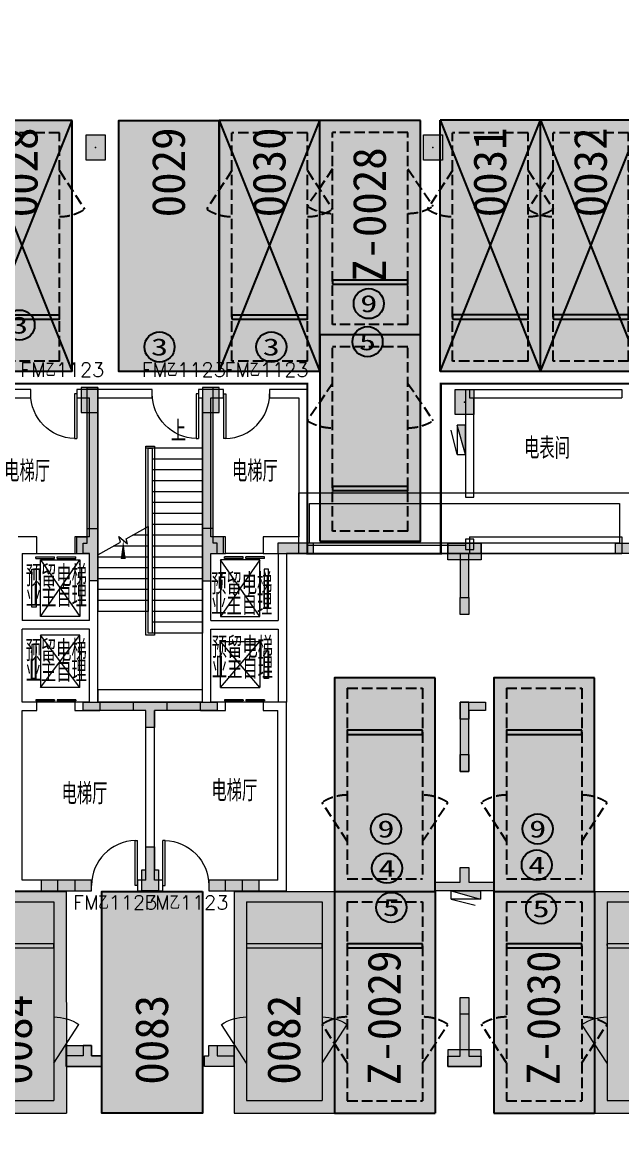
# Model space of a CAD drawing. Extents: x -264757 to 86229, y 4049843 to 4347093.
# Drawn here: x -87238 to -72938, y 4272230 to 4298849 of the extents above; entities that cross this region are included whole.
import ezdxf
from ezdxf.enums import TextEntityAlignment as Align

# ---------------------------------------------------------------- set-up
doc = ezdxf.new("R2010")
doc.units = 0
doc.header["$LTSCALE"] = 1000
doc.header["$MEASUREMENT"] = 0
doc.linetypes.add('AX-01DK-PB01$1$A-001-车位参照B1$0$A-001-车位参照B1$0$A-001-车位参照B1$0$A-H4-001-基本图形$0$A-001-车位B1$0$DASH', pattern=[0.35, 0.25, -0.1])
doc.linetypes.add('DASH', pattern=[0.35, 0.25, -0.1])
for name, color, linetype in [('AX-01DK-PB01$0$A-2-Text', 8, 'Continuous'), ('不利因素1-紧邻消火栓', 7, 'Continuous'), ('不利因素3-紧邻房间出入口', 7, 'Continuous'), ('不利因素4-紧邻行车坡道', 7, 'Continuous'), ('不利因素5-单面靠墙', 7, 'Continuous'), ('不可售车位', 255, 'Continuous'), ('大车位', 7, 'Continuous'), ('子母车位', 7, 'Continuous'), ('普通车位', 7, 'Continuous')]:
    doc.layers.add(name, color=color, linetype=linetype)
doc.layers.add('AX-01DK-PB01$0$AX-001DK-01-PB01-02$0$A-3-WinF(Text)', color=8, linetype='Continuous', plot=False)
doc.layers.add('无关图层', color=8, linetype='Continuous', lineweight=0)
doc.layers.add('车位归属楼栋范围线', color=7, linetype='Continuous', true_color=0x19e6c7)
doc.styles.add('AX-01DK-PB01$0$_TCH_DIM', font='SIMPLEX', dxfattribs={"bigfont": 'GBCBIG'})
doc.styles.add('AX-01DK-PB01$0$AX-001DK-01-PB01-02$0$_TCH_WINDOW', font='SIMPLEX', dxfattribs={"bigfont": 'GBCBIG'})
doc.styles.add('AX-01DK-PB01$0$Standard', font='gbenor.shx', dxfattribs={"bigfont": 'gbcbig.shx'})
doc.styles.add('AX-01DK-PB01$1$AX-001DK-01-PB01-02$0$Standard', font='gbenor.shx', dxfattribs={"bigfont": 'gbcbig.shx'})
doc.styles.add('AX-ACK-BIANH1$0$黑体', font='simhei.ttf')
doc.styles.add('SX-ACK-PB01-WNC-ALL$0$黑体', font='simhei.ttf')
doc.styles.add('黑体', font='simhei.ttf')

# ---------------------------------------------------------------- blocks, each defined once
blk = doc.blocks.new('A$C7e5eb487')
at = {"layer": '普通车位', "true_color": 0xf18f8e}
h = blk.add_hatch(color=11, dxfattribs=at)
h.dxf.hatch_style = 1
h.paths.add_polyline_path([(2400, 0), (2400, -5300), (0, -5300), (0, 0)])
blk = doc.blocks.new('普通车位')
at = {"layer": '无关图层'}
for p, q in [((-2.253, 3.186), (0.077, 3.764)), ((1.352, -1.38), (0.077, 3.764)), ((-1.889, 2.967), (-0.142, 3.4)), ((1.001, -1.21), (-0.142, 3.4)), ((-0.977, -1.958), (-2.253, 3.186)), ((-0.746, -1.643), (-1.889, 2.967)), ((-0.746, -1.643), (1.001, -1.21)), ((-0.977, -1.958), (1.352, -1.38))]:
    blk.add_line(p, q, dxfattribs=at)
for points in [[(0.074, 2.527), (0.879, 1.777)], [(-1.673, 2.094), (-2.033, 1.054)]]:
    blk.add_lwpolyline(points, dxfattribs=at)
blk.add_lwpolyline([(0.76, -0.239), (-0.987, -0.673), (-1.011, -0.575), (0.736, -0.142)], close=True, dxfattribs=at)
for centre, start, end in [((0.074, 2.527), 283.9287, 316.9845), ((-1.673, 2.094), 250.873, 283.9287)]:
    blk.add_arc(centre, 1.1, start, end, dxfattribs=at)
at = {"layer": '普通车位', "xscale": -0.0009999999999999812, "yscale": 0.0009999999999999812, "zscale": 0.0009999999999999812, "rotation": 13.92873520577783}
blk.add_blockref('A$C7e5eb487', (0.077, 3.764), dxfattribs=at)
blk = doc.blocks.new('A$C741380cb')
at = {"layer": '子母车位', "true_color": 0x0617f9}
h = blk.add_hatch(color=5, dxfattribs=at)
h.dxf.hatch_style = 1
h.paths.add_polyline_path([(2400, 0), (2400, -10400), (0, -10400), (0, 0)])
blk = doc.blocks.new('子母车位1')
at = {"layer": '子母车位', "color": 8, "linetype": 'AX-01DK-PB01$1$A-001-车位参照B1$0$A-001-车位参照B1$0$A-001-车位参照B1$0$A-H4-001-基本图形$0$A-001-车位B1$0$DASH'}
for p, q in [((330318, -478521), (332118, -478521)), ((330318, -478521), (330318, -483071, 0)), ((332118, -478521), (332118, -483071, 0)), ((330318, -483071, 0), (332118, -483071, 0)), ((330318, -483621, 0), (332118, -483621, 0)), ((330318, -483621, 0), (330318, -488371)), ((332118, -483621, 0), (332118, -488371)), ((330318, -488371), (332118, -488371))]:
    blk.add_line(p, q, dxfattribs=at)
at = {"layer": '子母车位', "color": 83}
for p, q in [((330018, -483371, 0), (330018, -488671)), ((330018, -483371, 0), (332418, -483371, 0)), ((332418, -483371, 0), (332418, -488671)), ((330018, -488671), (332418, -488671))]:
    blk.add_line(p, q, dxfattribs=at)
blk.add_lwpolyline([(332418, -478271), (330018, -478271), (330018, -483371), (332418, -483371)], close=True, dxfattribs=at)
at = {"layer": '子母车位'}
blk.add_lwpolyline([(332118, -479521), (330318, -479521), (330318, -479621), (332118, -479621)], close=True, dxfattribs=at)
at = {"layer": '子母车位', "linetype": 'AX-01DK-PB01$1$A-001-车位参照B1$0$A-001-车位参照B1$0$A-001-车位参照B1$0$A-H4-001-基本图形$0$A-001-车位B1$0$DASH'}
for points in [[(330318, -482171), (329718, -481249)], [(332118, -482171), (332718, -481249)]]:
    blk.add_lwpolyline(points, dxfattribs=at)
at = {"layer": '子母车位', "elevation": 0}
blk.add_lwpolyline([(332118, -484621), (330318, -484621), (330318, -484721), (332118, -484721)], close=True, dxfattribs=at)
at = {"layer": '子母车位', "linetype": 'AX-01DK-PB01$1$A-001-车位参照B1$0$A-001-车位参照B1$0$A-001-车位参照B1$0$A-H4-001-基本图形$0$A-001-车位B1$0$DASH', "elevation": 0}
for points in [[(330318, -487471), (329718, -486549)], [(332118, -487471), (332718, -486549)]]:
    blk.add_lwpolyline(points, dxfattribs=at)
at = {"layer": '子母车位', "linetype": 'AX-01DK-PB01$1$A-001-车位参照B1$0$A-001-车位参照B1$0$A-001-车位参照B1$0$A-H4-001-基本图形$0$A-001-车位B1$0$DASH'}
for centre, start, end in [((330318, -482171, 0), 89.9997, 123.0554), ((332118, -482171, 0), 56.9439, 89.9997), ((330318, -487471), 89.9997, 123.0554), ((332118, -487471), 56.9439, 89.9997)]:
    blk.add_arc(centre, 1100, start, end, dxfattribs=at)
at = {"layer": '子母车位', "rotation": 179.9996583709065}
blk.add_blockref('A$C741380cb', (332418, -488671), dxfattribs=at)
blk = doc.blocks.new('子母车位2')
at = {"layer": '子母车位', "xscale": 1.000000693082614, "yscale": 0.9664691433954647, "rotation": 180.0003416290934}
blk.add_blockref('子母车位1', (332421, -475033, 0), dxfattribs=at)
blk = doc.blocks.new('大车位1')
at = {"layer": '大车位', "true_color": 0xe806f9}
h = blk.add_hatch(color=6, dxfattribs=at)
h.dxf.hatch_style = 1
h.paths.add_polyline_path([(2400, 6000), (2400, 0), (0, 0), (0, 6000)])
at = {"layer": '大车位', "color": 83}
for p, q in [((0, 0), (0, 6000, 0)), ((2400, 6000, 0), (0, 6000, 0)), ((2400, 0), (2400, 6000, 0)), ((2400, 0), (0, 0))]:
    blk.add_line(p, q, dxfattribs=at)
at = {"layer": '大车位', "color": 8, "linetype": 'AX-01DK-PB01$1$A-001-车位参照B1$0$A-001-车位参照B1$0$A-001-车位参照B1$0$A-H4-001-基本图形$0$A-001-车位B1$0$DASH'}
for p, q in [((2100, 5700, 0), (300, 5700, 0)), ((300, 250), (300, 5700, 0)), ((2100, 250), (2100, 5700, 0)), ((2100, 250), (300, 250))]:
    blk.add_line(p, q, dxfattribs=at)
at = {"layer": '大车位', "color": 83, "elevation": 0}
blk.add_lwpolyline([(0, 6000), (2400, 0)], dxfattribs=at)
at = {"layer": '大车位', "color": 83}
blk.add_lwpolyline([(0, 0), (2400, 6000)], dxfattribs=at)
at = {"layer": '大车位', "linetype": 'AX-01DK-PB01$1$A-001-车位参照B1$0$A-001-车位参照B1$0$A-001-车位参照B1$0$A-H4-001-基本图形$0$A-001-车位B1$0$DASH'}
for points in [[(300, 4800), (-300, 3878)], [(2100, 4800), (2700, 3878)]]:
    blk.add_lwpolyline(points, dxfattribs=at)
at = {"layer": '大车位'}
blk.add_lwpolyline([(300, 1250), (2100, 1250), (2100, 1350), (300, 1350)], close=True, dxfattribs=at)
at = {"layer": '大车位', "linetype": 'AX-01DK-PB01$1$A-001-车位参照B1$0$A-001-车位参照B1$0$A-001-车位参照B1$0$A-H4-001-基本图形$0$A-001-车位B1$0$DASH'}
for centre, start, end in [((300, 4800, 0), 236.9443, 270), ((2100, 4800, 0), 270, 303.0557)]:
    blk.add_arc(centre, 1100, start, end, dxfattribs=at)
blk = doc.blocks.new('SX-ACK-PB01-WNC-ALL$0$20200722.21182536')
at = {"layer": '不利因素3-紧邻房间出入口', "true_color": 0xe4d218}
h = blk.add_hatch(color=52, dxfattribs=at)
h.dxf.hatch_style = 1
edge = h.paths.add_edge_path()
edge.add_arc((360, 360), 360, 0, 360)
at = {"layer": '不利因素3-紧邻房间出入口'}
blk.add_circle((360, 360), 360, dxfattribs=at)
at = {"layer": '不利因素3-紧邻房间出入口', "style": 'SX-ACK-PB01-WNC-ALL$0$黑体', "width": 1.390625}
blk.add_text('3', height=407, dxfattribs=at).set_placement((156, 156), (564, 156), align=Align.FIT)
blk = doc.blocks.new('SX-ACK-PB01-WNC-ALL$0$20200722.21183209')
at = {"layer": '不利因素5-单面靠墙', "true_color": 0x6d711d}
h = blk.add_hatch(color=66, dxfattribs=at)
h.dxf.hatch_style = 1
edge = h.paths.add_edge_path()
edge.add_arc((360, 360), 360, 0, 360)
at = {"layer": '不利因素5-单面靠墙'}
blk.add_circle((360, 360), 360, dxfattribs=at)
at = {"layer": '不利因素5-单面靠墙', "style": 'SX-ACK-PB01-WNC-ALL$0$黑体', "width": 1.390625}
blk.add_text('5', height=407, dxfattribs=at).set_placement((156, 156), (564, 156), align=Align.FIT)
blk = doc.blocks.new('20200722.21175556')
at = {"layer": '不利因素1-紧邻消火栓', "true_color": 0x3c6a45}
h = blk.add_hatch(color=97, dxfattribs=at)
h.dxf.hatch_style = 1
edge = h.paths.add_edge_path()
edge.add_arc((360, 360), 360, 0, 360)
at = {"layer": '不利因素1-紧邻消火栓'}
blk.add_circle((360, 360), 360, dxfattribs=at)
at = {"layer": '不利因素1-紧邻消火栓', "style": '黑体', "width": 1.390625}
blk.add_text('9', height=407, dxfattribs=at).set_placement((156, 156), (564, 156), align=Align.FIT)
blk = doc.blocks.new('20200722.21182971')
at = {"layer": '不利因素4-紧邻行车坡道', "true_color": 0x9591ce}
h = blk.add_hatch(color=193, dxfattribs=at)
h.dxf.hatch_style = 1
edge = h.paths.add_edge_path()
edge.add_arc((360, 360), 360, 0, 360)
at = {"layer": '不利因素4-紧邻行车坡道'}
blk.add_circle((360, 360), 360, dxfattribs=at)
at = {"layer": '不利因素4-紧邻行车坡道', "style": '黑体', "width": 1.390625}
blk.add_text('4', height=407, dxfattribs=at).set_placement((156, 156), (564, 156), align=Align.FIT)
blk = doc.blocks.new('销控车位')
at = {"layer": '不可售车位', "true_color": 0x757b8a}
h = blk.add_hatch(color=8, dxfattribs=at)
h.dxf.hatch_style = 1
h.paths.add_polyline_path([(2400, 0), (2400, -5300), (0, -5300), (0, 0)])
at = {"layer": '不可售车位', "color": 8, "true_color": 0x757b8a}
blk.add_lwpolyline([(2400, 0), (2400, -5300), (0, -5300), (0, 0)], close=True, dxfattribs=at)
blk = doc.blocks.new('sadfsadfasf')
at = {"layer": '不可售车位', "true_color": 0x757b8a}
h = blk.add_hatch(color=8, dxfattribs=at)
h.dxf.hatch_style = 1
h.paths.add_polyline_path([(2400, 6000), (2400, 0), (0, 0), (0, 6000)])
at = {"layer": '不可售车位', "color": 8, "true_color": 0x757b8a}
blk.add_lwpolyline([(2400, 6000), (2400, 0), (0, 0), (0, 6000)], close=True, dxfattribs=at)
blk = doc.blocks.new('SX-CK-PB001-WNC$1$20211103.13313578')
at = {"layer": '无关图层'}
h = blk.add_hatch(color=256, dxfattribs=at)
h.dxf.hatch_style = 1
h.paths.add_polyline_path([(0, 600), (450, 600), (450, 0), (0, 0)])
blk.add_lwpolyline([(0, 600), (450, 600), (450, 0), (0, 0)], close=True, dxfattribs=at)
blk.add_point((225, 300), dxfattribs=at)
blk = doc.blocks.new('AX-01DK-PB01$0$AX-001DK-01-PP01$0$AX-001DK-01-PP01$0$$DORLIB2D$00000127')
at = {"layer": '无关图层'}
for points in [[(-0.533, 0.795), (-0.533, 0.69)], [(-0.033, 0.795), (-0.533, 0.795)], [(-0.033, 0.69), (-0.533, 0.69)], [(-0.033, 0.795), (-0.033, 0.69)], [(0.533, 0.795), (0.033, 0.795)], [(0.033, 0.795), (0.033, 0.69)], [(0.533, 0.69), (0.033, 0.69)], [(0.533, 0.795), (0.533, 0.69)], [(0.5, 0.5), (-0.5, 0.5)]]:
    blk.add_lwpolyline(points, dxfattribs=at)
blk = doc.blocks.new('AX-01DK-PB01$0$$DorLib2D$00000001')
at = {"layer": '无关图层'}
for p, q in [((0.45, 0.975), (0.5, 0.975)), ((0.45, 0), (0.45, 0.975)), ((0.5, 0), (0.5, 0.975)), ((0.5, 0), (0.45, 0))]:
    blk.add_line(p, q, dxfattribs=at)
at = {"layer": '无关图层', "lineweight": 13}
blk.add_arc((0.475, 0), 0.975, 91.4693, 180, dxfattribs=at)
blk = doc.blocks.new('PX-03CK-XHS$1$$TWTSYS$00000508')
at = {"layer": '无关图层'}
for p, q in [((-0.5, 0.5), (0.324, 1.224)), ((-0.5, 0.5), (-0.5, -0.5)), ((-0.5, -0.5), (0.5, 0.5)), ((0.5, 0.5), (-0.5, 0.5)), ((0.5, -0.5), (0.5, 0.5)), ((-0.5, -0.5), (0.5, -0.5))]:
    blk.add_line(p, q, dxfattribs=at)
blk.add_solid([(0.5, -0.5), (0.5, 0.5), (-0.5, -0.5)], dxfattribs=at)

msp = doc.modelspace()

# ---------------------------------------------------------------- hatches: boundary and pattern name
at = {"layer": '无关图层'}
for points in [[(-85438.1, 4290126.8), (-85837.1, 4290126.8), (-85837.1, 4289526.8), (-85438.1, 4289526.8)], [(-82538.5, 4290126.1), (-82937.5, 4290126.1), (-82937.5, 4289526.1), (-82538.5, 4289526.1)], [(-85937.6, 4286557.2), (-85688.5, 4286555.9), (-85688.5, 4286757.2), (-85437.6, 4286757.2), (-85437.6, 4285506.9), (-85638.3, 4285506.9), (-85638.3, 4286156.7), (-85937.6, 4286157.2)], [(-82439.2, 4286557.2), (-82688.3, 4286555.9), (-82688.3, 4286757.2), (-82939.2, 4286757.2), (-82939.2, 4285506.9), (-82738.5, 4285506.9), (-82738.5, 4286156.7), (-82439.2, 4286157.2)], [(-80287.9, 4286406.8), (-81137.9, 4286406.8), (-81137.9, 4286156.8), (-80287.9, 4286156.8)], [(-77088.3, 4286406.9), (-76287.9, 4286406.9), (-76287.9, 4286006.9), (-77088.3, 4286006.9)], [(-73087.9, 4286406.8), (-72237.9, 4286406.8), (-72237.9, 4286156.8), (-73087.9, 4286156.8)], [(-76587.8, 4285106.9), (-76588.1, 4284706.9), (-76789.2, 4284706.9), (-76788.8, 4285106.9)], [(-85787.9, 4282606.4), (-85387.8, 4282606.9), (-85387.8, 4282405.8), (-85787.9, 4282405.3)], [(-83788, 4282606.9), (-83788, 4282406.9), (-84088.1, 4282406.9), (-84088.3, 4282006.9), (-84289.4, 4282006.9), (-84288.7, 4282406.9), (-84589, 4282406.9), (-84589, 4282606.9)], [(-82988.1, 4282606.4), (-82587.9, 4282606.9), (-82587.9, 4282405.8), (-82988.1, 4282405.3)], [(-76187.9, 4282606.9), (-76187.9, 4282406.9), (-76587.5, 4282406.9), (-76587.8, 4282206.9), (-76788.8, 4282206.9), (-76788.5, 4282606.9)], [(-76587.2, 4281356.9), (-76587.6, 4280956.9), (-76788.6, 4280956.9), (-76788.3, 4281356.9)], [(-84387.7, 4278606.9), (-84287.7, 4278606.9), (-84287.7, 4279156.9), (-84087.7, 4279156.9), (-84087.7, 4278606.9), (-83987.7, 4278606.9), (-83987.7, 4278106.9), (-84387.7, 4278106.9)], [(-77388.1, 4278306.9), (-76788.1, 4278306.9), (-76788.1, 4278656.9), (-76588.1, 4278656.9), (-76588.1, 4278306.9), (-75988.1, 4278306.9), (-75988.1, 4278106.9), (-77388.1, 4278106.9)], [(-86386.6, 4278356.8), (-86786.8, 4278357.4), (-86786.8, 4278106.3), (-86386.6, 4278105.8)], [(-85587.7, 4278356.9), (-85987.9, 4278357.4), (-85987.9, 4278106.4), (-85587.7, 4278105.8)], [(-82387.5, 4278356.9), (-82787.7, 4278357.4), (-82787.7, 4278106.4), (-82387.5, 4278105.8)], [(-81588.6, 4278356.9), (-81988.8, 4278357.5), (-81988.8, 4278106.4), (-81588.6, 4278105.9)], [(-76587.7, 4275556.9), (-76588.1, 4275156.9), (-76789.1, 4275156.9), (-76788.8, 4275556.9)], [(-86188, 4274409.3), (-85588, 4274409.3), (-85588, 4274159.3), (-85337.6, 4274159.3), (-85337.6, 4273909.3), (-86188, 4273909.3)], [(-82787.6, 4274409.3), (-82187.6, 4274409.3), (-82187.6, 4273909.3), (-82787.6, 4273909.3), (-82887.6, 4273909.3), (-82887.4, 4274159.3), (-82787.6, 4274159.3)], [(-76288.5, 4274307.9), (-77088.6, 4274307.9), (-77088.5, 4273906.9), (-76288.5, 4273907.9)]]:
    msp.add_hatch(color=256, dxfattribs=at).paths.add_polyline_path(points)
h = msp.add_hatch(color=256, dxfattribs=at)
h.dxf.hatch_style = 1
h.paths.add_polyline_path([(-85787.2, 4286156.8), (-85787.2, 4286406.8), (-85688.1, 4286406.8), (-85688.1, 4290126.8), (-85438.1, 4290126.8), (-85437.2, 4286406.8), (-85437.2, 4285506.8), (-85637.2, 4285506.8), (-85637.2, 4286156.8)])
h = msp.add_hatch(color=256, dxfattribs=at)
h.dxf.hatch_style = 1
h.paths.add_polyline_path([(-82588.3, 4286156.8), (-82588.3, 4286406.8), (-82687.4, 4286406.8), (-82687.4, 4290126.8), (-82937.4, 4290126.8), (-82938.3, 4286406.8), (-82938.3, 4285506.8), (-82738.3, 4285506.8), (-82738.3, 4286156.8)])
h = msp.add_hatch(color=256, dxfattribs=at)
h.dxf.hatch_style = 1
h.paths.add_polyline_path([(-76788.1, 4285106.9), (-76588.1, 4285106.9), (-76588.1, 4286156.9), (-76287.9, 4286156.9), (-76287.9, 4286406.9), (-77088.3, 4286406.9), (-77088.3, 4286156.9), (-76788.1, 4286156.9)])
h = msp.add_hatch(color=256, dxfattribs=at)
h.dxf.hatch_style = 1
h.paths.add_polyline_path([(-85787.8, 4282606.9), (-82587.8, 4282606.9), (-82587.8, 4282406.9), (-84087.8, 4282406.9), (-84087.8, 4282006.9), (-84287.8, 4282006.9), (-84287.8, 4282406.9), (-85787.8, 4282406.9)])
h = msp.add_hatch(color=256, dxfattribs=at)
h.dxf.hatch_style = 1
h.paths.add_polyline_path([(-76787.9, 4280956.9), (-76587.9, 4280956.9), (-76587.9, 4282606.9), (-76787.9, 4282606.9)])
h = msp.add_hatch(color=256, dxfattribs=at)
h.dxf.hatch_style = 1
h.paths.add_polyline_path([(-77387.9, 4278306.9), (-76787.9, 4278306.9), (-76787.9, 4278656.9), (-76587.9, 4278656.9), (-76587.9, 4278306.9), (-75987.9, 4278306.9), (-75987.9, 4278106.9), (-77387.9, 4278106.9)])
h = msp.add_hatch(color=256, dxfattribs=at)
h.dxf.hatch_style = 1
h.paths.add_polyline_path([(-85587.7, 4278356.9), (-86786.8, 4278356.9), (-86786.8, 4278106.3), (-85587.7, 4278106.3)])
h = msp.add_hatch(color=256, dxfattribs=at)
h.dxf.hatch_style = 1
h.paths.add_polyline_path([(-81589, 4278356.9), (-82788.1, 4278356.9), (-82788.1, 4278106.4), (-81589, 4278106.4)])
h = msp.add_hatch(color=256, dxfattribs=at)
h.dxf.hatch_style = 1
h.paths.add_polyline_path([(-77087.9, 4274156.9), (-76787.9, 4274156.9), (-76787.9, 4275556.9), (-76587.9, 4275556.9), (-76587.9, 4274156.9), (-76287.9, 4274156.9), (-76287.9, 4273906.9), (-77087.9, 4273906.9)])
h = msp.add_hatch(color=256, dxfattribs=at)
h.dxf.hatch_style = 1
h.paths.add_polyline_path([(-85337.6, 4273909.3), (-85337.6, 4274159.3), (-85587.6, 4274159.3), (-85587.6, 4274409.3), (-85787.6, 4274409.3), (-85787.6, 4274159.3), (-86187.6, 4274159.3), (-86187.6, 4273909.3), (-85787.6, 4273909.3)])
h = msp.add_hatch(color=256, dxfattribs=at)
h.dxf.hatch_style = 1
h.paths.add_polyline_path([(-82887.6, 4273909.3), (-82887.6, 4274159.3), (-82787.6, 4274159.3), (-82787.6, 4274409.3), (-82587.6, 4274409.3), (-82587.6, 4274159.3), (-82187.6, 4274159.3), (-82187.6, 4273909.3), (-82587.6, 4273909.3)])

# ---------------------------------------------------------------- linework, layer by layer
for p, q in [((-87037.9, 4290076.9), (-87937.9, 4290076.9)), ((-87037.9, 4289876.9), (-87037.9, 4290076.9)), ((-85537.9, 4290076.9), (-85937.9, 4290076.9)), ((-85937.9, 4290076.9), (-85937.9, 4289876.9)), ((-84137.9, 4290076.9), (-85537.9, 4290076.9)), ((-84137.9, 4289876.9), (-84137.9, 4290076.9)), ((-82837.9, 4290076.9), (-83037.9, 4290076.9)), ((-83037.9, 4290076.9), (-83037.9, 4289876.9)), ((-82437.9, 4290076.9), (-82837.9, 4290076.9)), ((-82437.9, 4289876.9), (-82437.9, 4290076.9)), ((-80437.6, 4290076.9), (-81337.9, 4290076.9)), ((-81337.9, 4290076.9), (-81337.9, 4289876.9)), ((-80437.6, 4290076.9), (-80437.6, 4286156.9)), ((-76664.6, 4290077), (-76664.8, 4287506.8)), ((-76564.8, 4290077), (-72937.8, 4290077)), ((-76564.8, 4290077), (-76564.8, 4289877)), ((-72937.8, 4290077), (-72937.8, 4289877)), ((-87737.9, 4289876.9), (-87037.9, 4289876.9)), ((-85937.9, 4289876.9), (-85637.9, 4289876.9)), ((-85637.9, 4286556.9), (-85637.9, 4289876.9)), ((-85437.9, 4289876.9), (-84137.9, 4289876.9)), ((-85437.9, 4286256.9), (-85437.9, 4289876.9)), ((-83037.9, 4289876.9), (-82937.9, 4289876.9)), ((-82937.9, 4286256.9), (-82937.9, 4289876.9)), ((-82737.9, 4289876.9), (-82437.9, 4289876.9)), ((-82737.9, 4286556.9), (-82737.9, 4289876.9)), ((-81337.9, 4289876.9), (-80637.6, 4289876.9)), ((-80637.6, 4289876.9), (-80637.6, 4286556.9)), ((-76564.8, 4289877), (-72937.8, 4289877)), ((-76464.8, 4287506.8), (-76464.6, 4289877)), ((-84137.9, 4288676.9), (-84137.9, 4284256.9)), ((-84137.9, 4288676.9), (-84137.9, 4284256.9)), ((-82937.9, 4288676.9), (-84137.9, 4288676.9)), ((-82937.9, 4288676.9), (-82937.9, 4284256.9)), ((-82937.9, 4288416.9), (-84137.9, 4288416.9)), ((-82937.9, 4288156.9), (-84137.9, 4288156.9)), ((-82937.9, 4287896.9), (-84137.9, 4287896.9)), ((-82937.9, 4287636.9), (-84137.9, 4287636.9)), ((-82937.9, 4287376.9), (-84137.9, 4287376.9)), ((-76664.8, 4287506.8), (-76464.8, 4287506.8)), ((-82937.9, 4287116.9), (-84137.9, 4287116.9)), ((-84759.7, 4286511), (-84237.9, 4286804.9)), ((-84237.9, 4286804.9), (-84237.9, 4284776.9)), ((-84137.9, 4286966.9), (-84137.9, 4284256.9)), ((-82937.9, 4286856.9), (-84137.9, 4286856.9)), ((-86887.9, 4286556.9), (-87337.9, 4286556.9)), ((-86887.9, 4286156.9), (-86887.9, 4286556.9)), ((-85637.9, 4286556.9), (-85987.9, 4286556.9)), ((-85987.9, 4286556.9), (-85987.9, 4286156.9)), ((-84898.8, 4286432.6), (-84932.4, 4286563.4)), ((-84932.4, 4286563.4), (-84728.2, 4286388.3)), ((-84237.9, 4286596.9), (-84607.2, 4286596.9)), ((-82937.9, 4286596.9), (-84137.9, 4286596.9)), ((-82387.9, 4286556.9), (-82737.9, 4286556.9)), ((-82387.9, 4286156.9), (-82387.9, 4286556.9)), ((-81037.6, 4286556.9), (-81487.9, 4286556.9)), ((-81487.9, 4286556.9), (-81487.9, 4286156.9)), ((-80637.6, 4286556.9), (-81037.6, 4286556.9)), ((-76565, 4286556.9), (-72937.9, 4286556.9)), ((-76565, 4286556.9), (-76565, 4286156.9)), ((-72937.9, 4286556.9), (-72937.9, 4286156.9)), ((-85437.9, 4286128.9), (-84898.8, 4286432.6)), ((-84237.9, 4286336.9), (-85068.7, 4286336.9)), ((-84728.2, 4286388.3), (-84759.7, 4286511)), ((-82937.9, 4286336.9), (-84137.9, 4286336.9)), ((-80437.6, 4286356.9), (-76665, 4286356.9)), ((-80437.6, 4286356.9), (-80437.6, 4286156.9)), ((-76664.9, 4286506.8), (-76665, 4286258)), ((-76464.9, 4286506.8), (-76664.9, 4286506.8)), ((-76465, 4286258), (-76464.9, 4286506.8)), ((-87237.9, 4286156.9), (-87237.9, 4284556.9)), ((-87237.9, 4286156.9), (-86887.9, 4286156.9)), ((-85987.9, 4286156.9), (-85637.9, 4286156.9)), ((-85637.9, 4284556.9), (-85637.9, 4286156.9)), ((-85437.9, 4284456.9), (-85437.9, 4286256.9)), ((-85437.9, 4286128.9), (-85437.9, 4284776.9)), ((-84237.9, 4286076.9), (-85437.9, 4286076.9)), ((-82937.9, 4286076.9), (-84137.9, 4286076.9)), ((-82937.9, 4284456.9), (-82937.9, 4286256.9)), ((-82737.9, 4284556.9), (-82737.9, 4286156.9)), ((-82737.9, 4286156.9), (-82387.9, 4286156.9)), ((-81487.9, 4286156.9), (-81137.6, 4286156.9)), ((-81137.6, 4286156.9), (-81137.6, 4284556.9)), ((-80937.6, 4286156.9), (-80937.6, 4284456.9)), ((-80437.6, 4286156.9), (-80937.6, 4286156.9)), ((-80437.6, 4286156.9), (-76565, 4286156.9)), ((-76665, 4286258), (-76465, 4286258)), ((-76565, 4286156.9), (-72937.9, 4286156.9)), ((-84237.9, 4285816.9), (-85437.9, 4285816.9)), ((-84137.9, 4285991.8), (-84137.9, 4284256.9)), ((-82937.9, 4285816.9), (-84137.9, 4285816.9)), ((-84237.9, 4285556.9), (-85437.9, 4285556.9)), ((-82937.9, 4285556.9), (-84137.9, 4285556.9)), ((-84237.9, 4285296.9), (-85437.9, 4285296.9)), ((-82937.9, 4285296.9), (-84137.9, 4285296.9)), ((-84237.9, 4285036.9), (-85437.9, 4285036.9)), ((-82937.9, 4285036.9), (-84137.9, 4285036.9)), ((-84237.9, 4284776.9), (-85437.9, 4284776.9)), ((-82937.9, 4284776.9), (-84137.9, 4284776.9)), ((-85637.9, 4284556.9), (-87237.9, 4284556.9)), ((-85437.9, 4282606.9), (-85437.9, 4284456.9)), ((-82937.9, 4284516.9), (-84137.9, 4284516.9)), ((-82937.9, 4282606.9), (-82937.9, 4284456.9)), ((-82737.9, 4284556.9), (-81137.6, 4284556.9)), ((-80937.6, 4284456.9), (-80937.6, 4282606.9)), ((-85637.9, 4284356.9), (-87237.9, 4284356.9)), ((-87237.9, 4282606.9), (-87237.9, 4284356.9)), ((-85862.9, 4284206.9), (-86802.9, 4284206.9)), ((-86802.9, 4284206.9), (-86802.9, 4282956.9)), ((-86802.9, 4282956.9), (-85862.9, 4284206.9)), ((-85862.9, 4282956.9), (-86802.9, 4284206.9)), ((-85862.9, 4282956.9), (-85862.9, 4284206.9)), ((-85637.9, 4282606.9), (-85637.9, 4284356.9)), ((-82937.9, 4284256.9), (-84137.9, 4284256.9)), ((-82737.9, 4284356.9), (-81137.6, 4284356.9)), ((-82737.9, 4282606.9), (-82737.9, 4284356.9)), ((-81137.6, 4284356.9), (-81137.6, 4282606.9)), ((-86907.9, 4283986.9), (-87012.9, 4283986.9)), ((-87012.9, 4283986.9), (-87012.9, 4283176.9)), ((-86907.9, 4283176.9), (-86907.9, 4283986.9)), ((-82512.9, 4282956.9), (-82512.9, 4284056.9)), ((-82512.9, 4284056.9), (-81572.9, 4284056.9)), ((-81572.9, 4282956.9), (-82512.9, 4284056.9)), ((-82512.9, 4282956.9), (-81572.9, 4284056.9)), ((-81572.9, 4284056.9), (-81572.9, 4282956.9)), ((-81467.9, 4283176.9), (-81467.9, 4283836.9)), ((-81467.9, 4283836.9), (-81362.9, 4283836.9)), ((-81362.9, 4283836.9), (-81362.9, 4283176.9)), ((-86907.9, 4283176.9), (-87012.9, 4283176.9)), ((-81362.9, 4283176.9), (-81467.9, 4283176.9)), ((-86887.9, 4282606.9), (-87237.9, 4282606.9)), ((-86887.9, 4282406.9), (-86887.9, 4282606.9)), ((-85637.9, 4282606.9), (-85987.9, 4282606.9)), ((-85987.9, 4282606.9), (-85987.9, 4282406.9)), ((-84187.6, 4282606.9), (-85437.9, 4282606.9)), ((-82937.9, 4282606.9), (-84187.6, 4282606.9)), ((-82387.9, 4282606.9), (-82737.9, 4282606.9)), ((-82387.9, 4282406.9), (-82387.9, 4282606.9)), ((-80937.8, 4282606.9), (-81487.9, 4282606.9)), ((-81487.9, 4282606.9), (-81487.9, 4282406.9)), ((-80937.6, 4282606.9), (-81137.6, 4282606.9)), ((-80937.8, 4278106.9), (-80937.8, 4282606.9)), ((-87237.9, 4278356.9), (-87237.9, 4282406.9)), ((-87237.9, 4282406.9), (-86887.9, 4282406.9)), ((-85987.9, 4282406.9), (-85537.9, 4282406.9)), ((-84287.6, 4282406.9), (-85537.9, 4282406.9)), ((-84287.6, 4278356.9), (-84287.6, 4282406.9)), ((-82837.9, 4282406.9), (-84087.6, 4282406.9)), ((-84087.6, 4278356.9), (-84087.6, 4282406.9)), ((-82837.9, 4282406.9), (-82387.9, 4282406.9)), ((-81487.9, 4282406.9), (-81137.8, 4282406.9)), ((-81137.8, 4278356.9), (-81137.8, 4282406.9)), ((-85587.6, 4278356.9), (-87237.9, 4278356.9)), ((-85587.6, 4278106.9), (-85587.6, 4278356.9)), ((-84287.6, 4278356.9), (-84487.6, 4278356.9)), ((-84487.6, 4278356.9), (-84487.6, 4278106.9)), ((-83887.6, 4278356.9), (-84087.6, 4278356.9)), ((-83887.6, 4278106.9), (-83887.6, 4278356.9)), ((-81137.8, 4278356.9), (-82787.6, 4278356.9)), ((-82787.6, 4278356.9), (-82787.6, 4278106.9)), ((-87437.9, 4278106.9), (-85587.6, 4278106.9)), ((-84487.6, 4278106.9), (-84187.6, 4278106.9)), ((-84187.6, 4278106.9), (-83887.6, 4278106.9)), ((-82787.6, 4278106.9), (-80937.8, 4278106.9))]:
    msp.add_line(p, q, dxfattribs=at)
for points in [[(-85438.1, 4290126.8), (-85837.1, 4290126.8), (-85837.1, 4289526.8), (-85438.1, 4289526.8)], [(-82538.5, 4290126.1), (-82937.5, 4290126.1), (-82937.5, 4289526.1), (-82538.5, 4289526.1)], [(-84237.9, 4288676.9), (-84137.9, 4288676.9), (-84137.9, 4284256.9), (-84237.9, 4284256.9)], [(-80638.3, 4286156.8), (-80638.3, 4287606.9), (-72738.7, 4287606.9), (-72738.7, 4286156.8)], [(-80388.3, 4286406.8), (-80388.3, 4287356.9), (-72988.7, 4287356.9), (-72988.7, 4286406.8)], [(-85937.6, 4286557.2), (-85688.5, 4286555.9), (-85688.5, 4286757.2), (-85437.6, 4286757.2), (-85437.6, 4285506.9), (-85638.3, 4285506.9), (-85638.3, 4286156.7), (-85937.6, 4286157.2)], [(-82439.2, 4286557.2), (-82688.3, 4286555.9), (-82688.3, 4286757.2), (-82939.2, 4286757.2), (-82939.2, 4285506.9), (-82738.5, 4285506.9), (-82738.5, 4286156.7), (-82439.2, 4286157.2)], [(-80287.9, 4286406.8), (-81137.9, 4286406.8), (-81137.9, 4286156.8), (-80287.9, 4286156.8)], [(-77088.3, 4286406.9), (-76287.9, 4286406.9), (-76287.9, 4286006.9), (-77088.3, 4286006.9)], [(-73087.9, 4286406.8), (-72237.9, 4286406.8), (-72237.9, 4286156.8), (-73087.9, 4286156.8)], [(-86802.9, 4286006.9), (-85862.9, 4286006.9), (-85862.9, 4284656.9), (-86802.9, 4284656.9)], [(-81572.9, 4286006.9), (-82512.9, 4286006.9), (-82512.9, 4284656.9), (-81572.9, 4284656.9)], [(-87012.9, 4285786.9), (-86907.9, 4285786.9), (-86907.9, 4284876.9), (-87012.9, 4284876.9)], [(-81362.9, 4285786.9), (-81467.9, 4285786.9), (-81467.9, 4284876.9), (-81362.9, 4284876.9)], [(-76587.8, 4285106.9), (-76588.1, 4284706.9), (-76789.2, 4284706.9), (-76788.8, 4285106.9)], [(-85787.9, 4282606.4), (-85387.8, 4282606.9), (-85387.8, 4282405.8), (-85787.9, 4282405.3)], [(-85787.8, 4282606.9), (-82587.8, 4282606.9), (-82587.8, 4282406.9), (-84087.8, 4282406.9), (-84087.8, 4282006.9), (-84287.8, 4282006.9), (-84287.8, 4282406.9), (-85787.8, 4282406.9)], [(-83788, 4282606.9), (-83788, 4282406.9), (-84088.1, 4282406.9), (-84088.3, 4282006.9), (-84289.4, 4282006.9), (-84288.7, 4282406.9), (-84589, 4282406.9), (-84589, 4282606.9)], [(-82988.1, 4282606.4), (-82587.9, 4282606.9), (-82587.9, 4282405.8), (-82988.1, 4282405.3)], [(-76187.9, 4282606.9), (-76187.9, 4282406.9), (-76587.5, 4282406.9), (-76587.8, 4282206.9), (-76788.8, 4282206.9), (-76788.5, 4282606.9)], [(-76787.9, 4280956.9), (-76587.9, 4280956.9), (-76587.9, 4282606.9), (-76787.9, 4282606.9)], [(-76587.2, 4281356.9), (-76587.6, 4280956.9), (-76788.6, 4280956.9), (-76788.3, 4281356.9)], [(-84387.7, 4278606.9), (-84287.7, 4278606.9), (-84287.7, 4279156.9), (-84087.7, 4279156.9), (-84087.7, 4278606.9), (-83987.7, 4278606.9), (-83987.7, 4278106.9), (-84387.7, 4278106.9)], [(-77388.1, 4278306.9), (-76788.1, 4278306.9), (-76788.1, 4278656.9), (-76588.1, 4278656.9), (-76588.1, 4278306.9), (-75988.1, 4278306.9), (-75988.1, 4278106.9), (-77388.1, 4278106.9)], [(-77387.9, 4278306.9), (-76787.9, 4278306.9), (-76787.9, 4278656.9), (-76587.9, 4278656.9), (-76587.9, 4278306.9), (-75987.9, 4278306.9), (-75987.9, 4278106.9), (-77387.9, 4278106.9)], [(-86386.6, 4278356.8), (-86786.8, 4278357.4), (-86786.8, 4278106.3), (-86386.6, 4278105.8)], [(-85587.7, 4278356.9), (-86786.8, 4278356.9), (-86786.8, 4278106.3), (-85587.7, 4278106.3)], [(-85587.7, 4278356.9), (-85987.9, 4278357.4), (-85987.9, 4278106.4), (-85587.7, 4278105.8)], [(-81589, 4278356.9), (-82788.1, 4278356.9), (-82788.1, 4278106.4), (-81589, 4278106.4)], [(-82387.5, 4278356.9), (-82787.7, 4278357.4), (-82787.7, 4278106.4), (-82387.5, 4278105.8)], [(-81588.6, 4278356.9), (-81988.8, 4278357.5), (-81988.8, 4278106.4), (-81588.6, 4278105.9)], [(-77087.9, 4274156.9), (-76787.9, 4274156.9), (-76787.9, 4275556.9), (-76587.9, 4275556.9), (-76587.9, 4274156.9), (-76287.9, 4274156.9), (-76287.9, 4273906.9), (-77087.9, 4273906.9)], [(-76587.7, 4275556.9), (-76588.1, 4275156.9), (-76789.1, 4275156.9), (-76788.8, 4275556.9)], [(-86188, 4274409.3), (-85588, 4274409.3), (-85588, 4274159.3), (-85337.6, 4274159.3), (-85337.6, 4273909.3), (-86188, 4273909.3)], [(-85337.6, 4273909.3), (-85337.6, 4274159.3), (-85587.6, 4274159.3), (-85587.6, 4274409.3), (-85787.6, 4274409.3), (-85787.6, 4274159.3), (-86187.6, 4274159.3), (-86187.6, 4273909.3), (-85787.6, 4273909.3)], [(-82887.6, 4273909.3), (-82887.6, 4274159.3), (-82787.6, 4274159.3), (-82787.6, 4274409.3), (-82587.6, 4274409.3), (-82587.6, 4274159.3), (-82187.6, 4274159.3), (-82187.6, 4273909.3), (-82587.6, 4273909.3)], [(-82787.6, 4274409.3), (-82187.6, 4274409.3), (-82187.6, 4273909.3), (-82787.6, 4273909.3), (-82887.6, 4273909.3), (-82887.4, 4274159.3), (-82787.6, 4274159.3)], [(-76288.5, 4274307.9), (-77088.6, 4274307.9), (-77088.5, 4273906.9), (-76288.5, 4273907.9)]]:
    msp.add_lwpolyline(points, close=True, dxfattribs=at)
at = {"layer": '无关图层', "ltscale": 0.5}
for points in [[(-85787.2, 4286156.8), (-85787.2, 4286406.8), (-85688.1, 4286406.8), (-85688.1, 4290126.8), (-85438.1, 4290126.8), (-85437.2, 4286406.8), (-85437.2, 4285506.8), (-85637.2, 4285506.8), (-85637.2, 4286156.8)], [(-82588.3, 4286156.8), (-82588.3, 4286406.8), (-82687.4, 4286406.8), (-82687.4, 4290126.8), (-82937.4, 4290126.8), (-82938.3, 4286406.8), (-82938.3, 4285506.8), (-82738.3, 4285506.8), (-82738.3, 4286156.8)], [(-76788.1, 4285106.9), (-76588.1, 4285106.9), (-76588.1, 4286156.9), (-76287.9, 4286156.9), (-76287.9, 4286406.9), (-77088.3, 4286406.9), (-77088.3, 4286156.9), (-76788.1, 4286156.9)]]:
    msp.add_lwpolyline(points, close=True, dxfattribs=at)
at = {"layer": '无关图层'}
msp.add_lwpolyline([(-83537.9, 4288676.9, 0, 0, 0), (-83528.7, 4283824.8, 0, 0, 0), (-84830.3, 4283824.8, 0, 0, 0), (-84830.3, 4286475.8, 0, 120, 0), (-84830.3, 4286025.8, 0, 0, 0)], format="xyseb", dxfattribs=at)
for points in [[(-84287.9, 4288726.9), (-84087.9, 4288726.9), (-84087.9, 4284206.9), (-84287.9, 4284206.9), (-84287.9, 4288726.9)], [(-84087.9, 4288676.9), (-84287.9, 4288676.9)], [(-86802.9, 4284656.9), (-85862.9, 4286006.9)], [(-86802.9, 4286006.9), (-85862.9, 4284656.9)], [(-81572.9, 4284656.9), (-82512.9, 4286006.9)], [(-81572.9, 4286006.9), (-82512.9, 4284656.9)], [(-84137.9, 4285953.6), (-84137.9, 4284256.9), (-84237.9, 4284256.9), (-84237.9, 4285953.6)], [(-85862.9, 4282956.9), (-86802.9, 4282956.9)], [(-82937.9, 4282607.9), (-82937.9, 4282907.9), (-85437.9, 4282907.9), (-85437.9, 4282607.9), (-82937.9, 4282606.9), (-82937.9, 4282907.9)], [(-82512.9, 4282956.9), (-81572.9, 4282956.9)]]:
    msp.add_lwpolyline(points, dxfattribs=at)
at = {"layer": '车位归属楼栋范围线', "linetype": 'DASH', "ltscale": 5, "const_width": 50}
msp.add_lwpolyline([(-49993, 4302163), (-49993, 4285775.2), (-55888.9, 4285775.2), (-55888.9, 4296158), (-61592.5, 4296158), (-61592.5, 4286116.3), (-64959.8, 4286116.3), (-64959.8, 4290220), (-77251.7, 4290220), (-77251.7, 4286156.8), (-80437.6, 4286156.8), (-80437.6, 4290216.6), (-91251.4, 4290216.6), (-91251.4, 4296522.8), (-91675.2, 4296522.8), (-91675.2, 4303108)], dxfattribs=at)

# ---------------------------------------------------------------- block references
at = {"layer": '不利因素1-紧邻消火栓'}
for p in [(-79331.7, 4291770.1, 0), (-78922.3, 4279221), (-75301.7, 4279221)]:
    msp.add_blockref('20200722.21175556', p, dxfattribs=at)
at = {"layer": '不利因素3-紧邻房间出入口'}
for p in [(-87663.5, 4291256.6, 0), (-84324.1, 4290734.9, 0), (-81658, 4290734.9, 0)]:
    msp.add_blockref('SX-ACK-PB01-WNC-ALL$0$20200722.21182536', p, dxfattribs=at)
at = {"layer": '不利因素4-紧邻行车坡道'}
for p in [(-78897.3, 4278283.2), (-75323.9, 4278360.8)]:
    msp.add_blockref('20200722.21182971', p, dxfattribs=at)
at = {"layer": '不利因素5-单面靠墙'}
for p in [(-79361, 4290859.2, 0), (-78792.7, 4277347), (-75220.3, 4277317)]:
    msp.add_blockref('SX-ACK-PB01-WNC-ALL$0$20200722.21183209', p, dxfattribs=at)
at = {"layer": '不可售车位'}
for name, p in [('sadfsadfasf', (-84937.5, 4290506.9, 0)), ('销控车位', (-85337.9, 4278090.6))]:
    msp.add_blockref(name, p, dxfattribs=at)
at = {"layer": '大车位'}
for p in [(-88452.4, 4290506.9, 0), (-82537.5, 4290506.9, 0), (-77271.6, 4290508, 0), (-74871.6, 4290508, 0)]:
    msp.add_blockref('大车位1', p, dxfattribs=at)
at = {"layer": '子母车位'}
msp.add_blockref('子母车位2', (-80137.5, 4299256.9, 0), dxfattribs=at)
at = {"layer": '子母车位', "rotation": 0.0003416290935707719}
for p in [(-409807.3, 4761459.7), (-406009, 4761459.7)]:
    msp.add_blockref('子母车位1', p, dxfattribs=at)
at = {"layer": '无关图层'}
for p in [(-85714.6, 4295558), (-77664.6, 4295558), (-76914.6, 4289478)]:
    msp.add_blockref('SX-CK-PB001-WNC$1$20211103.13313578', p, dxfattribs=at)
ref = msp.add_blockref('AX-01DK-PB01$0$$DorLib2D$00000001', (-86487.9, 4289976.9), dxfattribs=dict(at, xscale=1100, yscale=-1100, zscale=200, rotation=359.9999999999072))
ref.add_attrib('A', 'FM乙1123', (-87290.6, 4290381.8), dxfattribs={"layer": 'AX-01DK-PB01$0$AX-001DK-01-PB01-02$0$A-3-WinF(Text)', "height": 337.59, "style": 'AX-01DK-PB01$0$AX-001DK-01-PB01-02$0$_TCH_WINDOW'})
ref = msp.add_blockref('AX-01DK-PB01$0$$DorLib2D$00000001', (-83587.9, 4289976.9), dxfattribs=dict(at, xscale=1100, yscale=-1100, zscale=200, rotation=359.9999999999605))
ref.add_attrib('A', 'FM乙1123', (-84390.6, 4290381.8), dxfattribs={"layer": 'AX-01DK-PB01$0$AX-001DK-01-PB01-02$0$A-3-WinF(Text)', "height": 337.59, "style": 'AX-01DK-PB01$0$AX-001DK-01-PB01-02$0$_TCH_WINDOW'})
ref = msp.add_blockref('AX-01DK-PB01$0$$DorLib2D$00000001', (-81887.9, 4289976.9), dxfattribs=dict(at, xscale=1100, yscale=1100, zscale=200, rotation=180))
ref.add_attrib('A', 'FM乙1123', (-82417.7, 4290381.8), dxfattribs={"layer": 'AX-01DK-PB01$0$AX-001DK-01-PB01-02$0$A-3-WinF(Text)', "height": 337.59, "style": 'AX-01DK-PB01$0$AX-001DK-01-PB01-02$0$_TCH_WINDOW'})
for name, p, xscale, yscale, zscale, rotation in [('PX-03CK-XHS$1$$TWTSYS$00000508', (-76764.7, 4288878), 700, 200, 700, 90), ('AX-01DK-PB01$0$AX-001DK-01-PP01$0$AX-001DK-01-PP01$0$$DORLIB2D$00000127', (-86437.9, 4286356.9), -900, -400, 400, 359.999999999911), ('AX-01DK-PB01$0$AX-001DK-01-PP01$0$AX-001DK-01-PP01$0$$DORLIB2D$00000127', (-81937.9, 4286356.9), -900, 400, 400, 180), ('AX-01DK-PB01$0$AX-001DK-01-PP01$0$AX-001DK-01-PP01$0$$DORLIB2D$00000127', (-86437.9, 4282506.9), 900, 200, 200, 7.174070222237814e-09), ('AX-01DK-PB01$0$AX-001DK-01-PP01$0$AX-001DK-01-PP01$0$$DORLIB2D$00000127', (-81937.9, 4282506.9), -900, -200, 200, 179.9999999925303)]:
    msp.add_blockref(name, p, dxfattribs=dict(at, xscale=xscale, yscale=yscale, zscale=zscale, rotation=rotation))
ref = msp.add_blockref('AX-01DK-PB01$0$$DorLib2D$00000001', (-85037.6, 4278231.9), dxfattribs=dict(at, xscale=-1100, yscale=-1100, zscale=250, rotation=180.0000000004404))
ref.add_attrib('A', 'FM乙1123', (-86028.5, 4277656.9), dxfattribs={"layer": 'AX-01DK-PB01$0$AX-001DK-01-PB01-02$0$A-3-WinF(Text)', "height": 337.59, "style": 'AX-01DK-PB01$0$AX-001DK-01-PB01-02$0$_TCH_WINDOW'})
ref = msp.add_blockref('AX-01DK-PB01$0$$DorLib2D$00000001', (-83337.6, 4278231.9), dxfattribs=dict(at, xscale=1100, yscale=-1100, zscale=250, rotation=179.9999999995595))
ref.add_attrib('A', 'FM乙1123', (-84328.5, 4277656.9), dxfattribs={"layer": 'AX-01DK-PB01$0$AX-001DK-01-PB01-02$0$A-3-WinF(Text)', "height": 337.59, "rotation": 360, "style": 'AX-01DK-PB01$0$AX-001DK-01-PB01-02$0$_TCH_WINDOW'})
at = {"layer": '无关图层', "xscale": 700, "yscale": -200, "zscale": 700}
msp.add_blockref('PX-03CK-XHS$1$$TWTSYS$00000508', (-76656.5, 4278006.9), dxfattribs=at)
at = {"layer": '普通车位', "extrusion": (0, 0, -1), "xscale": 1000.000000000019, "yscale": 1000.000000000019, "zscale": -1000.000000000019, "rotation": 166.0712647942222}
for p in [(87168.3, 4276425.4), (80766.6, 4276425.4), (72168.3, 4276425.4)]:
    msp.add_blockref('普通车位', p, dxfattribs=at)

# ---------------------------------------------------------------- texts
at = {"layer": 'AX-01DK-PB01$0$A-2-Text', "color": 7, "style": 'AX-01DK-PB01$0$_TCH_DIM'}
msp.add_text('上', height=506.4, dxfattribs=at).set_placement((-83694.6, 4288834.4))
at = {"layer": '无关图层', "style": 'AX-ACK-BIANH1$0$黑体'}
for s, p in [('0028', (-86873.3, 4294191.4, 0)), ('0029', (-83358.4, 4294191.4)), ('0030', (-80958.4, 4294191.4)), ('0031', (-75692.5, 4294192.5, 0)), ('0032', (-73292.5, 4294192.5, 0)), ('Z-0028', (-78564.7, 4292645)), ('Z-0029', (-78213.5, 4273460.1)), ('Z-0030', (-74415.2, 4273460.1)), ('0084', (-87008.9, 4273473.3, 0)), ('0083', (-83758.9, 4273473.3, 0)), ('0082', (-80607.2, 4273473.4))]:
    msp.add_text(s, height=788.61, rotation=90, dxfattribs=at).set_placement(p)
at = {"layer": '无关图层'}
for s, style, p in [('电表间', 'AX-01DK-PB01$1$AX-001DK-01-PB01-02$0$Standard', (-75267.2, 4288421.5)), ('电梯厅', 'AX-01DK-PB01$0$Standard', (-87670.7, 4287873.7)), ('电梯厅', 'AX-01DK-PB01$0$Standard', (-82234.9, 4287873.7)), ('预留电梯', 'AX-01DK-PB01$0$Standard', (-87154.9, 4285375.7)), ('预留电梯', 'AX-01DK-PB01$0$Standard', (-82731.6, 4285183.4)), ('业主自理', 'AX-01DK-PB01$0$Standard', (-87154.9, 4284881.3)), ('业主自理', 'AX-01DK-PB01$0$Standard', (-82731.6, 4284689)), ('预留电梯', 'AX-01DK-PB01$0$Standard', (-87159.6, 4283587.5)), ('预留电梯', 'AX-01DK-PB01$0$Standard', (-82716.3, 4283665.7)), ('业主自理', 'AX-01DK-PB01$0$Standard', (-87159.6, 4283093.1)), ('业主自理', 'AX-01DK-PB01$0$Standard', (-82716.3, 4283171.3)), ('电梯厅', 'AX-01DK-PB01$0$Standard', (-86300, 4280169.9)), ('电梯厅', 'AX-01DK-PB01$0$Standard', (-82726.5, 4280240.8))]:
    msp.add_text(s, height=506.38, dxfattribs=dict(at, style=style)).set_placement(p)

doc.saveas('drawing.dxf')
